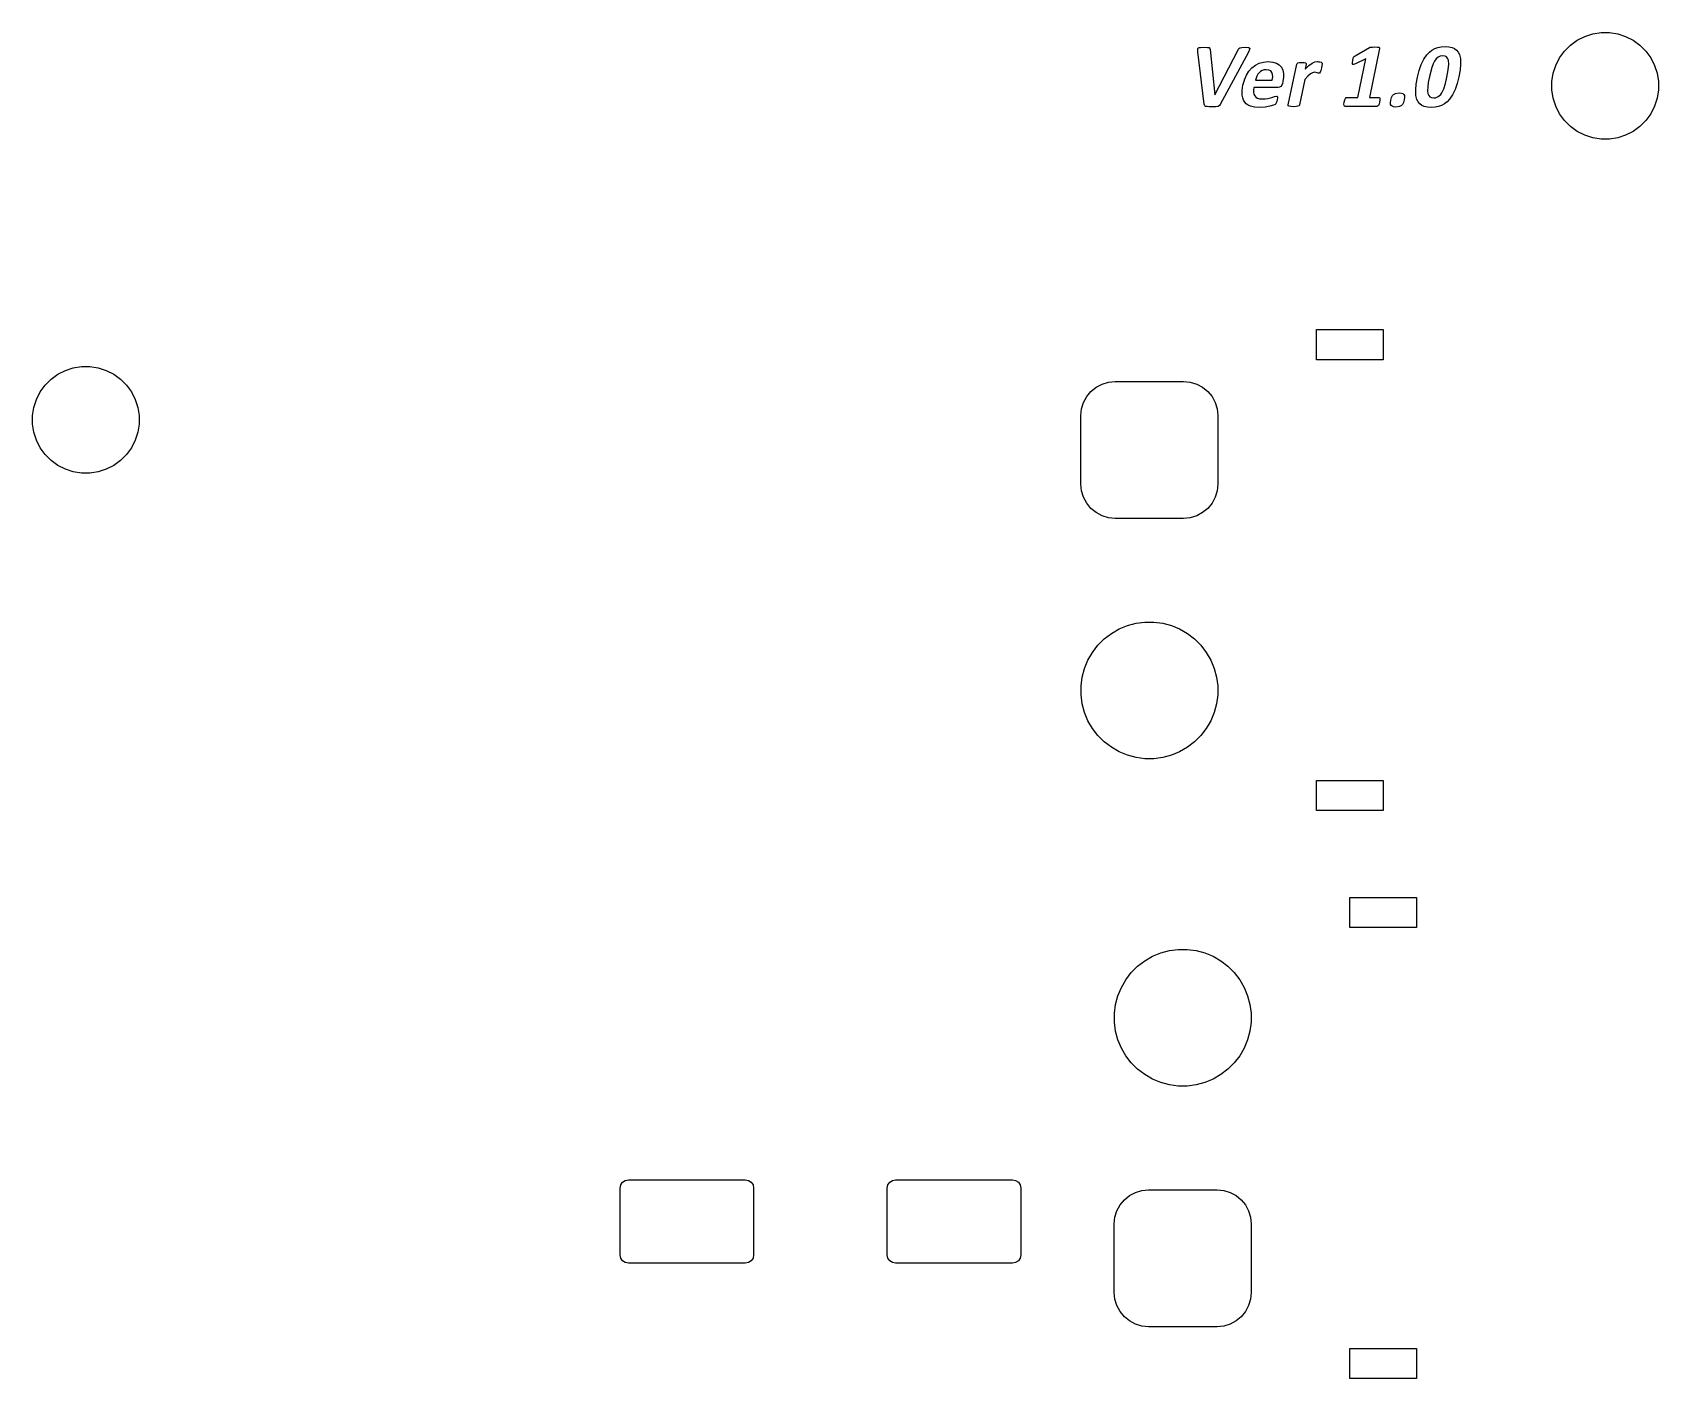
# Model space of a CAD drawing. Extents: x 1.9 to 99.2, y -98.1 to -1.9.
# Drawn here: x 49.4 to 98.1, y -42.2 to -1.9 of the extents above; entities that cross this region are included whole.
import ezdxf

# ---------------------------------------------------------------- set-up
doc = ezdxf.new("R2010")
doc.units = 0
doc.layers.add('BLACK', color=7, linetype='CONTINUOUS')

msp = doc.modelspace()

# ---------------------------------------------------------------- linework, layer by layer
at = {"layer": 'BLACK', "linetype": 'CONTINUOUS'}
for p, q in [((95.887707, -2.021793), (96.126487, -1.944208)), ((96.126487, -1.944208), (96.374465, -1.904932)), ((96.374465, -1.904932), (96.625535, -1.904932)), ((96.625535, -1.904932), (96.873513, -1.944208)), ((96.873513, -1.944208), (97.112293, -2.021793)), ((84.298224, -2.409933), (84.305407, -2.384357)), ((84.301399, -2.487725), (84.298224, -2.409933)), ((84.305407, -2.384357), (84.320572, -2.366946)), ((84.320572, -2.366946), (84.343444, -2.356003)), ((84.343444, -2.356003), (84.381022, -2.349239)), ((84.381022, -2.349239), (84.493984, -2.345819)), ((84.493984, -2.345819), (84.589605, -2.348628)), ((84.589605, -2.348628), (84.64114, -2.358154)), ((84.64114, -2.358154), (84.662878, -2.378548)), ((84.662878, -2.378548), (84.669961, -2.41262)), ((84.669961, -2.41262), (84.807714, -3.774396)), ((84.809057, -3.774396), (85.503684, -2.419459)), ((85.503684, -2.419459), (85.524811, -2.381967)), ((85.524811, -2.381967), (85.556929, -2.359497)), ((85.556929, -2.359497), (85.614692, -2.348628)), ((85.614692, -2.348628), (85.714099, -2.345819)), ((85.714099, -2.345819), (85.808743, -2.349972)), ((85.808743, -2.349972), (85.837835, -2.357776)), ((85.850265, -2.414085), (85.81375, -2.490411)), ((85.837835, -2.357776), (85.851486, -2.369755)), ((85.8559, -2.387103), (85.850265, -2.414085)), ((85.851486, -2.369755), (85.8559, -2.387103)), ((89.016629, -2.600809), (89.439169, -2.355711)), ((89.742519, -2.380502), (89.437826, -3.846448)), ((89.439169, -2.355711), (89.457609, -2.346919)), ((89.457609, -2.346919), (89.48472, -2.341423)), ((89.48472, -2.341423), (89.527463, -2.338736)), ((89.527463, -2.338736), (89.595118, -2.338004)), ((89.595118, -2.338004), (89.676817, -2.34008)), ((89.676817, -2.34008), (89.722857, -2.346919)), ((89.722857, -2.346919), (89.74142, -2.359986)), ((89.74142, -2.359986), (89.742519, -2.380502)), ((91.311358, -2.435205), (91.396531, -2.386608)), ((91.396531, -2.386608), (91.488133, -2.351601)), ((91.488133, -2.351601), (91.590193, -2.329906)), ((91.590193, -2.329906), (91.704521, -2.322372)), ((91.704521, -2.322372), (91.821863, -2.330274)), ((91.821863, -2.330274), (91.914145, -2.351789)), ((91.914145, -2.351789), (91.986256, -2.384532)), ((91.986256, -2.384532), (92.048901, -2.431928)), ((92.048901, -2.431928), (92.097893, -2.490968)), ((95.28335, -2.460883), (95.460883, -2.28335)), ((95.460883, -2.28335), (95.664002, -2.135776)), ((95.664002, -2.135776), (95.887707, -2.021793)), ((97.112293, -2.021793), (97.335998, -2.135776)), ((97.335998, -2.135776), (97.539117, -2.28335)), ((97.539117, -2.28335), (97.71665, -2.460883)), ((84.490687, -4.052711), (84.301399, -2.487725)), ((85.81375, -2.490411), (84.97209, -4.056863)), ((85.921706, -2.962411), (86.025958, -2.882097)), ((86.025958, -2.882097), (86.142379, -2.823558)), ((86.142379, -2.823558), (86.26878, -2.787865)), ((86.26878, -2.787865), (86.406894, -2.775687)), ((86.406894, -2.775687), (86.548692, -2.787964)), ((86.548692, -2.787964), (86.653335, -2.82075)), ((86.653335, -2.82075), (86.739929, -2.875425)), ((86.739929, -2.875425), (86.801713, -2.94568)), ((87.007365, -4.073105), (87.260889, -2.853845)), ((87.260889, -2.853845), (87.272491, -2.829909)), ((87.272491, -2.829909), (87.30009, -2.812812)), ((87.30009, -2.812812), (87.346985, -2.802554)), ((87.346985, -2.802554), (87.416594, -2.799134)), ((87.416594, -2.799134), (87.486692, -2.802554)), ((87.486692, -2.802554), (87.527969, -2.812812)), ((87.548241, -2.853845), (87.516612, -3.005519)), ((87.516612, -3.005519), (87.62823, -2.892679)), ((87.527969, -2.812812), (87.546409, -2.829909)), ((87.546409, -2.829909), (87.548241, -2.853845)), ((87.62823, -2.892679), (87.721775, -2.822215)), ((87.721775, -2.822215), (87.804085, -2.785945)), ((87.804085, -2.785945), (87.881144, -2.775687)), ((87.881144, -2.775687), (87.918025, -2.777763)), ((87.918025, -2.777763), (87.957958, -2.78448)), ((87.957958, -2.78448), (87.993129, -2.795348)), ((87.993129, -2.795348), (88.014012, -2.808293)), ((88.01792, -2.888405), (88.003265, -2.96583)), ((88.014012, -2.808293), (88.021584, -2.823192)), ((88.022805, -2.845662), (88.01792, -2.888405)), ((88.021584, -2.823192), (88.022805, -2.845662)), ((88.927725, -2.816109), (88.940547, -2.735753)), ((88.934685, -2.856287), (88.927725, -2.816109)), ((88.945818, -2.86394), (88.934685, -2.856287)), ((88.940547, -2.735753), (88.952882, -2.681898)), ((88.96375, -2.864469), (88.945818, -2.86394)), ((88.952882, -2.681898), (88.967048, -2.645872)), ((89.017728, -2.846029), (88.96375, -2.864469)), ((88.967048, -2.645872), (88.986953, -2.621325)), ((88.986953, -2.621325), (89.016629, -2.600809)), ((89.328283, -2.689713), (89.017728, -2.846029)), ((89.087826, -3.846448), (89.328283, -2.689713)), ((90.929567, -3.039548), (90.991699, -2.862271)), ((90.991699, -2.862271), (91.070888, -2.700694)), ((91.070888, -2.700694), (91.161814, -2.570889)), ((91.161814, -2.570889), (91.233314, -2.496325)), ((91.233314, -2.496325), (91.311358, -2.435205)), ((91.344989, -2.842666), (91.304696, -2.952763)), ((91.387128, -2.7592), (91.344989, -2.842666)), ((91.438346, -2.689356), (91.387128, -2.7592)), ((91.492885, -2.642575), (91.438346, -2.689356)), ((91.556306, -2.613705), (91.492885, -2.642575)), ((91.631249, -2.60374), (91.556306, -2.613705)), ((91.711605, -2.616074), (91.631249, -2.60374)), ((91.743563, -2.632534), (91.711605, -2.616074)), ((91.769734, -2.657595), (91.743563, -2.632534)), ((91.78921, -2.690377), (91.769734, -2.657595)), ((91.803562, -2.735997), (91.78921, -2.690377)), ((91.799288, -3.022983), (91.813332, -2.856043)), ((91.813332, -2.856043), (91.803562, -2.735997)), ((92.097893, -2.490968), (92.134267, -2.563318)), ((92.134267, -2.563318), (92.164412, -2.687349)), ((92.169804, -2.848593), (92.153365, -3.021825)), ((92.164412, -2.687349), (92.169804, -2.848593)), ((94.944208, -3.126487), (95.021793, -2.887707)), ((95.021793, -2.887707), (95.135776, -2.664002)), ((95.135776, -2.664002), (95.28335, -2.460883)), ((97.71665, -2.460883), (97.864224, -2.664002)), ((97.864224, -2.664002), (97.978207, -2.887707)), ((97.978207, -2.887707), (98.055792, -3.126487)), ((85.652916, -3.477152), (85.693373, -3.330607)), ((85.693373, -3.330607), (85.696203, -3.320355)), ((85.696203, -3.320355), (85.755376, -3.183939)), ((85.755376, -3.183939), (85.832306, -3.061852)), ((85.832306, -3.061852), (85.921706, -2.962411)), ((86.070205, -3.208729), (86.025509, -3.330607)), ((86.025509, -3.330607), (86.527916, -3.330607)), ((86.102152, -3.154774), (86.070205, -3.208729)), ((86.13896, -3.109567), (86.102152, -3.154774)), ((86.182227, -3.071858), (86.13896, -3.109567)), ((86.23165, -3.042766), (86.182227, -3.071858)), ((86.286458, -3.024322), (86.23165, -3.042766)), ((86.348398, -3.017976), (86.286458, -3.024322)), ((86.428216, -3.028539), (86.348398, -3.017976)), ((86.482691, -3.056697), (86.428216, -3.028539)), ((86.518879, -3.101385), (86.482691, -3.056697)), ((86.538246, -3.15851), (86.518879, -3.101385)), ((86.527916, -3.330607), (86.542647, -3.233007)), ((86.542647, -3.233007), (86.538246, -3.15851)), ((86.801713, -2.94568), (86.842168, -3.0311)), ((86.845432, -3.372006), (86.834075, -3.426594)), ((86.842168, -3.0311), (86.862651, -3.134602)), ((86.863299, -3.245858), (86.845432, -3.372006)), ((86.862651, -3.134602), (86.863299, -3.245858)), ((87.502201, -3.313143), (87.344176, -4.073105)), ((87.593426, -3.210928), (87.502201, -3.313143)), ((87.670118, -3.144494), (87.593426, -3.210928)), ((87.735819, -3.107857), (87.670118, -3.144494)), ((87.794438, -3.096133), (87.735819, -3.107857)), ((87.837547, -3.100896), (87.794438, -3.096133)), ((87.872107, -3.111154), (87.837547, -3.100896)), ((87.900073, -3.121413), (87.872107, -3.111154)), ((87.923154, -3.126175), (87.900073, -3.121413)), ((87.946601, -3.119337), (87.923154, -3.126175)), ((87.965652, -3.09479), (87.946601, -3.119337)), ((87.983848, -3.045942), (87.965652, -3.09479)), ((88.003265, -2.96583), (87.983848, -3.045942)), ((90.842311, -3.451829), (90.878248, -3.243656)), ((90.878248, -3.243656), (90.929567, -3.039548)), ((91.203168, -3.403143), (91.186482, -3.534183)), ((91.236674, -3.222651), (91.203168, -3.403143)), ((91.304696, -2.952763), (91.236674, -3.222651)), ((91.715879, -3.434043), (91.759965, -3.244511)), ((91.759965, -3.244511), (91.799288, -3.022983)), ((92.11717, -3.229979), (92.065798, -3.435248)), ((92.153365, -3.021825), (92.11717, -3.229979)), ((94.904932, -3.374465), (94.944208, -3.126487)), ((94.904932, -3.625535), (94.904932, -3.374465)), ((98.055792, -3.126487), (98.095068, -3.374465)), ((98.095068, -3.374465), (98.095068, -3.625535)), ((84.807714, -3.774396), (84.809057, -3.774396)), ((85.629056, -3.643268), (85.652916, -3.477152)), ((85.630324, -3.775251), (85.629056, -3.643268)), ((85.645223, -3.857903), (85.630324, -3.775251)), ((85.670696, -3.927361), (85.645223, -3.857903)), ((85.968713, -3.626637), (85.968356, -3.692452)), ((85.968356, -3.692452), (85.97982, -3.752957)), ((85.979958, -3.549448), (85.968713, -3.626637)), ((85.97982, -3.752957), (86.003161, -3.801507)), ((86.705603, -3.549448), (85.979958, -3.549448)), ((86.003161, -3.801507), (86.039237, -3.840427)), ((86.039237, -3.840427), (86.090355, -3.869895)), ((86.090355, -3.869895), (86.151866, -3.886944)), ((86.151866, -3.886944), (86.234703, -3.893342)), ((86.234703, -3.893342), (86.320394, -3.889821)), ((86.320394, -3.889821), (86.392362, -3.880031)), ((86.392362, -3.880031), (86.514117, -3.850355)), ((86.514117, -3.850355), (86.601067, -3.820802)), ((86.601067, -3.820802), (86.656022, -3.807369)), ((86.656022, -3.807369), (86.675073, -3.812254)), ((86.684842, -3.864644), (86.674951, -3.921796)), ((86.675073, -3.812254), (86.684842, -3.829473)), ((86.684842, -3.829473), (86.684842, -3.864644)), ((86.750448, -3.541815), (86.705603, -3.549448)), ((86.787424, -3.519406), (86.750448, -3.541815)), ((86.814862, -3.483289), (86.787424, -3.519406)), ((86.834075, -3.426594), (86.814862, -3.483289)), ((88.701556, -3.919965), (88.721095, -3.877466)), ((88.721095, -3.877466), (88.742711, -3.853897)), ((88.742711, -3.853897), (88.765669, -3.846448)), ((88.765669, -3.846448), (89.087826, -3.846448)), ((89.437826, -3.846448), (89.719926, -3.846448)), ((89.719926, -3.846448), (89.740321, -3.853897)), ((89.740321, -3.853897), (89.752777, -3.877466)), ((89.752777, -3.877466), (89.754609, -3.919965)), ((90.080062, -3.929368), (90.103586, -3.845275)), ((90.103586, -3.845275), (90.130434, -3.790603)), ((90.130434, -3.790603), (90.159319, -3.757299)), ((90.159319, -3.757299), (90.221632, -3.726039)), ((90.221632, -3.726039), (90.325526, -3.713579)), ((90.325526, -3.713579), (90.398425, -3.71977)), ((90.398425, -3.71977), (90.443681, -3.735123)), ((90.443681, -3.735123), (90.470118, -3.756688)), ((90.470118, -3.756688), (90.484632, -3.787696)), ((90.489373, -3.839158), (90.478667, -3.921186)), ((90.484632, -3.787696), (90.489373, -3.839158)), ((90.826346, -3.625163), (90.842311, -3.451829)), ((90.827326, -3.651427), (90.826346, -3.625163)), ((90.832359, -3.78632), (90.827326, -3.651427)), ((90.862616, -3.910439), (90.832359, -3.78632)), ((91.186482, -3.534183), (91.1826, -3.651427)), ((91.1826, -3.651427), (91.191856, -3.730554)), ((91.191856, -3.730554), (91.216291, -3.79494)), ((91.216291, -3.79494), (91.251451, -3.83277)), ((91.251451, -3.83277), (91.2993, -3.854203)), ((91.2993, -3.854203), (91.364413, -3.862079)), ((91.364413, -3.862079), (91.414953, -3.857724)), ((91.414953, -3.857724), (91.460034, -3.845104)), ((91.460034, -3.845104), (91.501653, -3.823991)), ((91.501653, -3.823991), (91.540757, -3.793935)), ((91.540757, -3.793935), (91.575623, -3.756395)), ((91.575623, -3.756395), (91.608778, -3.708084)), ((91.608778, -3.708084), (91.666542, -3.588039)), ((91.666542, -3.588039), (91.715879, -3.434043)), ((91.925833, -3.77302), (91.834947, -3.902868)), ((92.00433, -3.612096), (91.925833, -3.77302)), ((92.065798, -3.435248), (92.00433, -3.612096)), ((94.944208, -3.873513), (94.904932, -3.625535)), ((95.021793, -4.112293), (94.944208, -3.873513)), ((98.055792, -3.873513), (97.978207, -4.112293)), ((98.095068, -3.625535), (98.055792, -3.873513)), ((84.495816, -4.082142), (84.490687, -4.052711)), ((84.509127, -4.101926), (84.495816, -4.082142)), ((84.534406, -4.115603), (84.509127, -4.101926)), ((84.57605, -4.123663), (84.534406, -4.115603)), ((84.640163, -4.127083), (84.57605, -4.123663)), ((84.731632, -4.127815), (84.640163, -4.127083)), ((84.840198, -4.125739), (84.731632, -4.127815)), ((84.907609, -4.116214), (84.840198, -4.125739)), ((84.946933, -4.094476), (84.907609, -4.116214)), ((84.97209, -4.056863), (84.946933, -4.094476)), ((85.706039, -3.985788), (85.670696, -3.927361)), ((85.752384, -4.035855), (85.706039, -3.985788)), ((85.80982, -4.077283), (85.752384, -4.035855)), ((85.880062, -4.11023), (85.80982, -4.077283)), ((85.997999, -4.140203), (85.880062, -4.11023)), ((86.150195, -4.151263), (85.997999, -4.140203)), ((86.318356, -4.139783), (86.150195, -4.151263)), ((86.461482, -4.113039), (86.318356, -4.139783)), ((86.566873, -4.081409), (86.461482, -4.113039)), ((86.61963, -4.055642), (86.566873, -4.081409)), ((86.637826, -4.035614), (86.61963, -4.055642)), ((86.651259, -4.01009), (86.637826, -4.035614)), ((86.662861, -3.973576), (86.651259, -4.01009)), ((86.674951, -3.921796), (86.662861, -3.973576)), ((87.010418, -4.097041), (87.007365, -4.073105)), ((87.034232, -4.114138), (87.010418, -4.097041)), ((87.083569, -4.124396), (87.034232, -4.114138)), ((87.164413, -4.127815), (87.083569, -4.124396)), ((87.246479, -4.124396), (87.164413, -4.127815)), ((87.30009, -4.114138), (87.246479, -4.124396)), ((87.331109, -4.097041), (87.30009, -4.114138)), ((87.344176, -4.073105), (87.331109, -4.097041)), ((88.6753, -4.049291), (88.684581, -3.9853)), ((88.677986, -4.091057), (88.6753, -4.049291)), ((88.690076, -4.113283), (88.677986, -4.091057)), ((88.684581, -3.9853), (88.701556, -3.919965)), ((88.708761, -4.12), (88.690076, -4.113283)), ((89.662896, -4.12), (88.708761, -4.12)), ((89.685732, -4.113283), (89.662896, -4.12)), ((89.707103, -4.091057), (89.685732, -4.113283)), ((89.727131, -4.049291), (89.707103, -4.091057)), ((89.744351, -3.9853), (89.727131, -4.049291)), ((89.754609, -3.919965), (89.744351, -3.9853)), ((90.069511, -4.010436), (90.080062, -3.929368)), ((90.074295, -4.061585), (90.069511, -4.010436)), ((90.088855, -4.092644), (90.074295, -4.061585)), ((90.115313, -4.114093), (90.088855, -4.092644)), ((90.160965, -4.129429), (90.115313, -4.114093)), ((90.234912, -4.135631), (90.160965, -4.129429)), ((90.33771, -4.123202), (90.234912, -4.135631)), ((90.399776, -4.091912), (90.33771, -4.123202)), ((90.428627, -4.05865), (90.399776, -4.091912)), ((90.455349, -4.004355), (90.428627, -4.05865)), ((90.478667, -3.921186), (90.455349, -4.004355)), ((90.898861, -3.982769), (90.862616, -3.910439)), ((90.947582, -4.041808), (90.898861, -3.982769)), ((91.009773, -4.089225), (90.947582, -4.041808)), ((91.081488, -4.121878), (91.009773, -4.089225)), ((91.17354, -4.143363), (91.081488, -4.121878)), ((91.290896, -4.151263), (91.17354, -4.143363)), ((91.406219, -4.143719), (91.290896, -4.151263)), ((91.5087, -4.122042), (91.406219, -4.143719)), ((91.60023, -4.087149), (91.5087, -4.122042)), ((91.685487, -4.038478), (91.60023, -4.087149)), ((91.763528, -3.977353), (91.685487, -4.038478)), ((91.834947, -3.902868), (91.763528, -3.977353)), ((95.135776, -4.335998), (95.021793, -4.112293)), ((95.28335, -4.539117), (95.135776, -4.335998)), ((97.864224, -4.335998), (97.71665, -4.539117)), ((97.978207, -4.112293), (97.864224, -4.335998)), ((95.460883, -4.71665), (95.28335, -4.539117)), ((95.664002, -4.864224), (95.460883, -4.71665)), ((95.887707, -4.978207), (95.664002, -4.864224)), ((97.335998, -4.864224), (97.112293, -4.978207)), ((97.539117, -4.71665), (97.335998, -4.864224)), ((97.71665, -4.539117), (97.539117, -4.71665)), ((96.126487, -5.055792), (95.887707, -4.978207)), ((96.374465, -5.095068), (96.126487, -5.055792)), ((96.625535, -5.095068), (96.374465, -5.095068)), ((96.873513, -5.055792), (96.625535, -5.095068)), ((97.112293, -4.978207), (96.873513, -5.055792)), ((87.85, -11.7), (87.85, -10.8)), ((87.85, -10.8), (89.85, -10.8)), ((89.85, -10.8), (89.85, -11.7)), ((49.960883, -12.283355), (50.164002, -12.135781)), ((50.164002, -12.135781), (50.387707, -12.021798)), ((50.387707, -12.021798), (50.626487, -11.944213)), ((50.626487, -11.944213), (50.874465, -11.904937)), ((50.874465, -11.904937), (51.125535, -11.904937)), ((51.125535, -11.904937), (51.373513, -11.944213)), ((51.373513, -11.944213), (51.612293, -12.021798)), ((51.612293, -12.021798), (51.835998, -12.135781)), ((51.835998, -12.135781), (52.039117, -12.283355)), ((89.85, -11.7), (87.85, -11.7)), ((49.635776, -12.664007), (49.78335, -12.460888)), ((49.78335, -12.460888), (49.960883, -12.283355)), ((52.039117, -12.283355), (52.21665, -12.460888)), ((52.21665, -12.460888), (52.364224, -12.664007)), ((80.972744, -12.805541), (81.100216, -12.650216)), ((81.100216, -12.650216), (81.255541, -12.522744)), ((81.255541, -12.522744), (81.432749, -12.428023)), ((81.432749, -12.428023), (81.625032, -12.369695)), ((81.625032, -12.369695), (81.825, -12.35)), ((81.825, -12.35), (83.875, -12.35)), ((83.875, -12.35), (84.074968, -12.369695)), ((84.074968, -12.369695), (84.267251, -12.428023)), ((84.267251, -12.428023), (84.444459, -12.522744)), ((84.444459, -12.522744), (84.599784, -12.650216)), ((84.599784, -12.650216), (84.727256, -12.805541)), ((49.404932, -13.37447), (49.444208, -13.126492)), ((49.444208, -13.126492), (49.521793, -12.887712)), ((49.521793, -12.887712), (49.635776, -12.664007)), ((52.364224, -12.664007), (52.478207, -12.887712)), ((52.478207, -12.887712), (52.555792, -13.126492)), ((52.555792, -13.126492), (52.595068, -13.37447)), ((80.819695, -13.175032), (80.878023, -12.982749)), ((80.878023, -12.982749), (80.972744, -12.805541)), ((84.727256, -12.805541), (84.821977, -12.982749)), ((84.821977, -12.982749), (84.880305, -13.175032)), ((49.404932, -13.62554), (49.404932, -13.37447)), ((49.444208, -13.873518), (49.404932, -13.62554)), ((52.595068, -13.62554), (52.555792, -13.873518)), ((52.595068, -13.37447), (52.595068, -13.62554)), ((80.8, -13.375), (80.819695, -13.175032)), ((80.8, -15.425), (80.8, -13.375)), ((84.880305, -13.175032), (84.9, -13.375)), ((84.9, -13.375), (84.9, -15.425)), ((49.521793, -14.112298), (49.444208, -13.873518)), ((49.635776, -14.336003), (49.521793, -14.112298)), ((52.478207, -14.112298), (52.364224, -14.336003)), ((52.555792, -13.873518), (52.478207, -14.112298)), ((49.78335, -14.539122), (49.635776, -14.336003)), ((49.960883, -14.716655), (49.78335, -14.539122)), ((52.21665, -14.539122), (52.039117, -14.716655)), ((52.364224, -14.336003), (52.21665, -14.539122)), ((50.164002, -14.864229), (49.960883, -14.716655)), ((50.387707, -14.978212), (50.164002, -14.864229)), ((50.626487, -15.055797), (50.387707, -14.978212)), ((50.874465, -15.095073), (50.626487, -15.055797)), ((51.373513, -15.055797), (51.125535, -15.095073)), ((51.612293, -14.978212), (51.373513, -15.055797)), ((51.835998, -14.864229), (51.612293, -14.978212)), ((52.039117, -14.716655), (51.835998, -14.864229)), ((51.125535, -15.095073), (50.874465, -15.095073)), ((80.819695, -15.624968), (80.8, -15.425)), ((84.9, -15.425), (84.880305, -15.624968)), ((80.878023, -15.817251), (80.819695, -15.624968)), ((80.972744, -15.994459), (80.878023, -15.817251)), ((81.100216, -16.149784), (80.972744, -15.994459)), ((84.727256, -15.994459), (84.599784, -16.149784)), ((84.821977, -15.817251), (84.727256, -15.994459)), ((84.880305, -15.624968), (84.821977, -15.817251)), ((81.255541, -16.277256), (81.100216, -16.149784)), ((81.432749, -16.371977), (81.255541, -16.277256)), ((81.625032, -16.430305), (81.432749, -16.371977)), ((81.825, -16.45), (81.625032, -16.430305)), ((83.875, -16.45), (81.825, -16.45)), ((84.074968, -16.430305), (83.875, -16.45)), ((84.267251, -16.371977), (84.074968, -16.430305)), ((84.444459, -16.277256), (84.267251, -16.371977)), ((84.599784, -16.149784), (84.444459, -16.277256)), ((81.498341, -20.058728), (81.711081, -19.895487)), ((81.711081, -19.895487), (81.943308, -19.761411)), ((81.943308, -19.761411), (82.191049, -19.658793)), ((82.191049, -19.658793), (82.450065, -19.58939)), ((82.450065, -19.58939), (82.715924, -19.554389)), ((82.715924, -19.554389), (82.984076, -19.554389)), ((82.984076, -19.554389), (83.249935, -19.58939)), ((83.249935, -19.58939), (83.508951, -19.658793)), ((83.508951, -19.658793), (83.756692, -19.761411)), ((83.756692, -19.761411), (83.988919, -19.895487)), ((83.988919, -19.895487), (84.201659, -20.058728)), ((81.145487, -20.461081), (81.308728, -20.248341)), ((81.308728, -20.248341), (81.498341, -20.058728)), ((84.201659, -20.058728), (84.391272, -20.248341)), ((84.391272, -20.248341), (84.554513, -20.461081)), ((80.908793, -20.941049), (81.011411, -20.693308)), ((81.011411, -20.693308), (81.145487, -20.461081)), ((84.554513, -20.461081), (84.688589, -20.693308)), ((84.688589, -20.693308), (84.791207, -20.941049)), ((80.804389, -21.465924), (80.83939, -21.200065)), ((80.83939, -21.200065), (80.908793, -20.941049)), ((84.791207, -20.941049), (84.86061, -21.200065)), ((84.86061, -21.200065), (84.895611, -21.465924)), ((80.804389, -21.734076), (80.804389, -21.465924)), ((80.83939, -21.999935), (80.804389, -21.734076)), ((84.895611, -21.734076), (84.86061, -21.999935)), ((84.895611, -21.465924), (84.895611, -21.734076)), ((80.908793, -22.258951), (80.83939, -21.999935)), ((81.011411, -22.506692), (80.908793, -22.258951)), ((84.791207, -22.258951), (84.688589, -22.506692)), ((84.86061, -21.999935), (84.791207, -22.258951)), ((81.145487, -22.738919), (81.011411, -22.506692)), ((81.308728, -22.951659), (81.145487, -22.738919)), ((84.554513, -22.738919), (84.391272, -22.951659)), ((84.688589, -22.506692), (84.554513, -22.738919)), ((81.498341, -23.141272), (81.308728, -22.951659)), ((81.711081, -23.304513), (81.498341, -23.141272)), ((81.943308, -23.438589), (81.711081, -23.304513)), ((83.988919, -23.304513), (83.756692, -23.438589)), ((84.201659, -23.141272), (83.988919, -23.304513)), ((84.391272, -22.951659), (84.201659, -23.141272)), ((82.191049, -23.541207), (81.943308, -23.438589)), ((82.450065, -23.61061), (82.191049, -23.541207)), ((82.715924, -23.645611), (82.450065, -23.61061)), ((82.984076, -23.645611), (82.715924, -23.645611)), ((83.249935, -23.61061), (82.984076, -23.645611)), ((83.508951, -23.541207), (83.249935, -23.61061)), ((83.756692, -23.438589), (83.508951, -23.541207)), ((87.85, -25.2), (87.85, -24.3)), ((87.85, -24.3), (89.85, -24.3)), ((89.85, -24.3), (89.85, -25.2)), ((89.85, -25.2), (87.85, -25.2)), ((88.85, -28.7), (88.85, -27.8)), ((88.85, -27.8), (90.85, -27.8)), ((90.85, -27.8), (90.85, -28.7)), ((90.85, -28.7), (88.85, -28.7)), ((82.498341, -29.858728), (82.711081, -29.695487)), ((82.711081, -29.695487), (82.943308, -29.561411)), ((82.943308, -29.561411), (83.191049, -29.458793)), ((83.191049, -29.458793), (83.450065, -29.38939)), ((83.450065, -29.38939), (83.715924, -29.354389)), ((83.715924, -29.354389), (83.984076, -29.354389)), ((83.984076, -29.354389), (84.249935, -29.38939)), ((84.249935, -29.38939), (84.508951, -29.458793)), ((84.508951, -29.458793), (84.756692, -29.561411)), ((84.756692, -29.561411), (84.988919, -29.695487)), ((84.988919, -29.695487), (85.201659, -29.858728)), ((82.145487, -30.261081), (82.308728, -30.048341)), ((82.308728, -30.048341), (82.498341, -29.858728)), ((85.201659, -29.858728), (85.391272, -30.048341)), ((85.391272, -30.048341), (85.554513, -30.261081)), ((81.908793, -30.741049), (82.011411, -30.493308)), ((82.011411, -30.493308), (82.145487, -30.261081)), ((85.554513, -30.261081), (85.688589, -30.493308)), ((85.688589, -30.493308), (85.791207, -30.741049)), ((81.804389, -31.265924), (81.83939, -31.000065)), ((81.83939, -31.000065), (81.908793, -30.741049)), ((85.791207, -30.741049), (85.86061, -31.000065)), ((85.86061, -31.000065), (85.895611, -31.265924)), ((81.804389, -31.534076), (81.804389, -31.265924)), ((81.83939, -31.799935), (81.804389, -31.534076)), ((85.895611, -31.534076), (85.86061, -31.799935)), ((85.895611, -31.265924), (85.895611, -31.534076)), ((81.908793, -32.058951), (81.83939, -31.799935)), ((82.011411, -32.306692), (81.908793, -32.058951)), ((85.791207, -32.058951), (85.688589, -32.306692)), ((85.86061, -31.799935), (85.791207, -32.058951)), ((82.145487, -32.538919), (82.011411, -32.306692)), ((82.308728, -32.751659), (82.145487, -32.538919)), ((85.554513, -32.538919), (85.391272, -32.751659)), ((85.688589, -32.306692), (85.554513, -32.538919)), ((82.498341, -32.941272), (82.308728, -32.751659)), ((82.711081, -33.104513), (82.498341, -32.941272)), ((82.943308, -33.238589), (82.711081, -33.104513)), ((84.988919, -33.104513), (84.756692, -33.238589)), ((85.201659, -32.941272), (84.988919, -33.104513)), ((85.391272, -32.751659), (85.201659, -32.941272)), ((83.191049, -33.341207), (82.943308, -33.238589)), ((83.450065, -33.41061), (83.191049, -33.341207)), ((83.715924, -33.445611), (83.450065, -33.41061)), ((83.984076, -33.445611), (83.715924, -33.445611)), ((84.249935, -33.41061), (83.984076, -33.445611)), ((84.508951, -33.341207), (84.249935, -33.41061)), ((84.756692, -33.238589), (84.508951, -33.341207)), ((67, -36.5), (67.01903, -36.404329)), ((67, -38.5), (67, -36.5)), ((67.01903, -36.404329), (67.073223, -36.323223)), ((67.073223, -36.323223), (67.154329, -36.26903)), ((67.154329, -36.26903), (67.25, -36.25)), ((67.25, -36.25), (70.75, -36.25)), ((70.75, -36.25), (70.845671, -36.26903)), ((70.845671, -36.26903), (70.926777, -36.323223)), ((70.926777, -36.323223), (70.98097, -36.404329)), ((70.98097, -36.404329), (71, -36.5)), ((71, -36.5), (71, -38.5)), ((75, -36.5), (75.01903, -36.404329)), ((75, -38.5), (75, -36.5)), ((75.01903, -36.404329), (75.073223, -36.323223)), ((75.073223, -36.323223), (75.154329, -36.26903)), ((75.154329, -36.26903), (75.25, -36.25)), ((75.25, -36.25), (78.75, -36.25)), ((78.75, -36.25), (78.845671, -36.26903)), ((78.845671, -36.26903), (78.926777, -36.323223)), ((78.926777, -36.323223), (78.98097, -36.404329)), ((78.98097, -36.404329), (79, -36.5)), ((79, -36.5), (79, -38.5)), ((81.972744, -37.005541), (82.100216, -36.850216)), ((82.100216, -36.850216), (82.255541, -36.722744)), ((82.255541, -36.722744), (82.432749, -36.628023)), ((82.432749, -36.628023), (82.625032, -36.569695)), ((82.625032, -36.569695), (82.825, -36.55)), ((82.825, -36.55), (84.875, -36.55)), ((84.875, -36.55), (85.074968, -36.569695)), ((85.074968, -36.569695), (85.267251, -36.628023)), ((85.267251, -36.628023), (85.444459, -36.722744)), ((85.444459, -36.722744), (85.599784, -36.850216)), ((85.599784, -36.850216), (85.727256, -37.005541)), ((81.8, -37.575), (81.819695, -37.375032)), ((81.819695, -37.375032), (81.878023, -37.182749)), ((81.878023, -37.182749), (81.972744, -37.005541)), ((85.727256, -37.005541), (85.821977, -37.182749)), ((85.821977, -37.182749), (85.880305, -37.375032)), ((85.880305, -37.375032), (85.9, -37.575)), ((81.8, -39.625), (81.8, -37.575)), ((85.9, -37.575), (85.9, -39.625)), ((67.01903, -38.595671), (67, -38.5)), ((67.073223, -38.676777), (67.01903, -38.595671)), ((67.154329, -38.73097), (67.073223, -38.676777)), ((67.25, -38.75), (67.154329, -38.73097)), ((70.75, -38.75), (67.25, -38.75)), ((70.845671, -38.73097), (70.75, -38.75)), ((70.926777, -38.676777), (70.845671, -38.73097)), ((70.98097, -38.595671), (70.926777, -38.676777)), ((71, -38.5), (70.98097, -38.595671)), ((75.01903, -38.595671), (75, -38.5)), ((75.073223, -38.676777), (75.01903, -38.595671)), ((75.154329, -38.73097), (75.073223, -38.676777)), ((75.25, -38.75), (75.154329, -38.73097)), ((78.75, -38.75), (75.25, -38.75)), ((78.845671, -38.73097), (78.75, -38.75)), ((78.926777, -38.676777), (78.845671, -38.73097)), ((78.98097, -38.595671), (78.926777, -38.676777)), ((79, -38.5), (78.98097, -38.595671)), ((81.819695, -39.824968), (81.8, -39.625)), ((81.878023, -40.017251), (81.819695, -39.824968)), ((85.880305, -39.824968), (85.821977, -40.017251)), ((85.9, -39.625), (85.880305, -39.824968)), ((81.972744, -40.194459), (81.878023, -40.017251)), ((82.100216, -40.349784), (81.972744, -40.194459)), ((82.255541, -40.477256), (82.100216, -40.349784)), ((85.599784, -40.349784), (85.444459, -40.477256)), ((85.727256, -40.194459), (85.599784, -40.349784)), ((85.821977, -40.017251), (85.727256, -40.194459)), ((82.432749, -40.571977), (82.255541, -40.477256)), ((82.625032, -40.630305), (82.432749, -40.571977)), ((82.825, -40.65), (82.625032, -40.630305)), ((84.875, -40.65), (82.825, -40.65)), ((85.074968, -40.630305), (84.875, -40.65)), ((85.267251, -40.571977), (85.074968, -40.630305)), ((85.444459, -40.477256), (85.267251, -40.571977)), ((88.85, -42.2), (88.85, -41.3)), ((88.85, -41.3), (90.85, -41.3)), ((90.85, -41.3), (90.85, -42.2)), ((90.85, -42.2), (88.85, -42.2))]:
    msp.add_line(p, q, dxfattribs=at)

doc.saveas('drawing.dxf')
